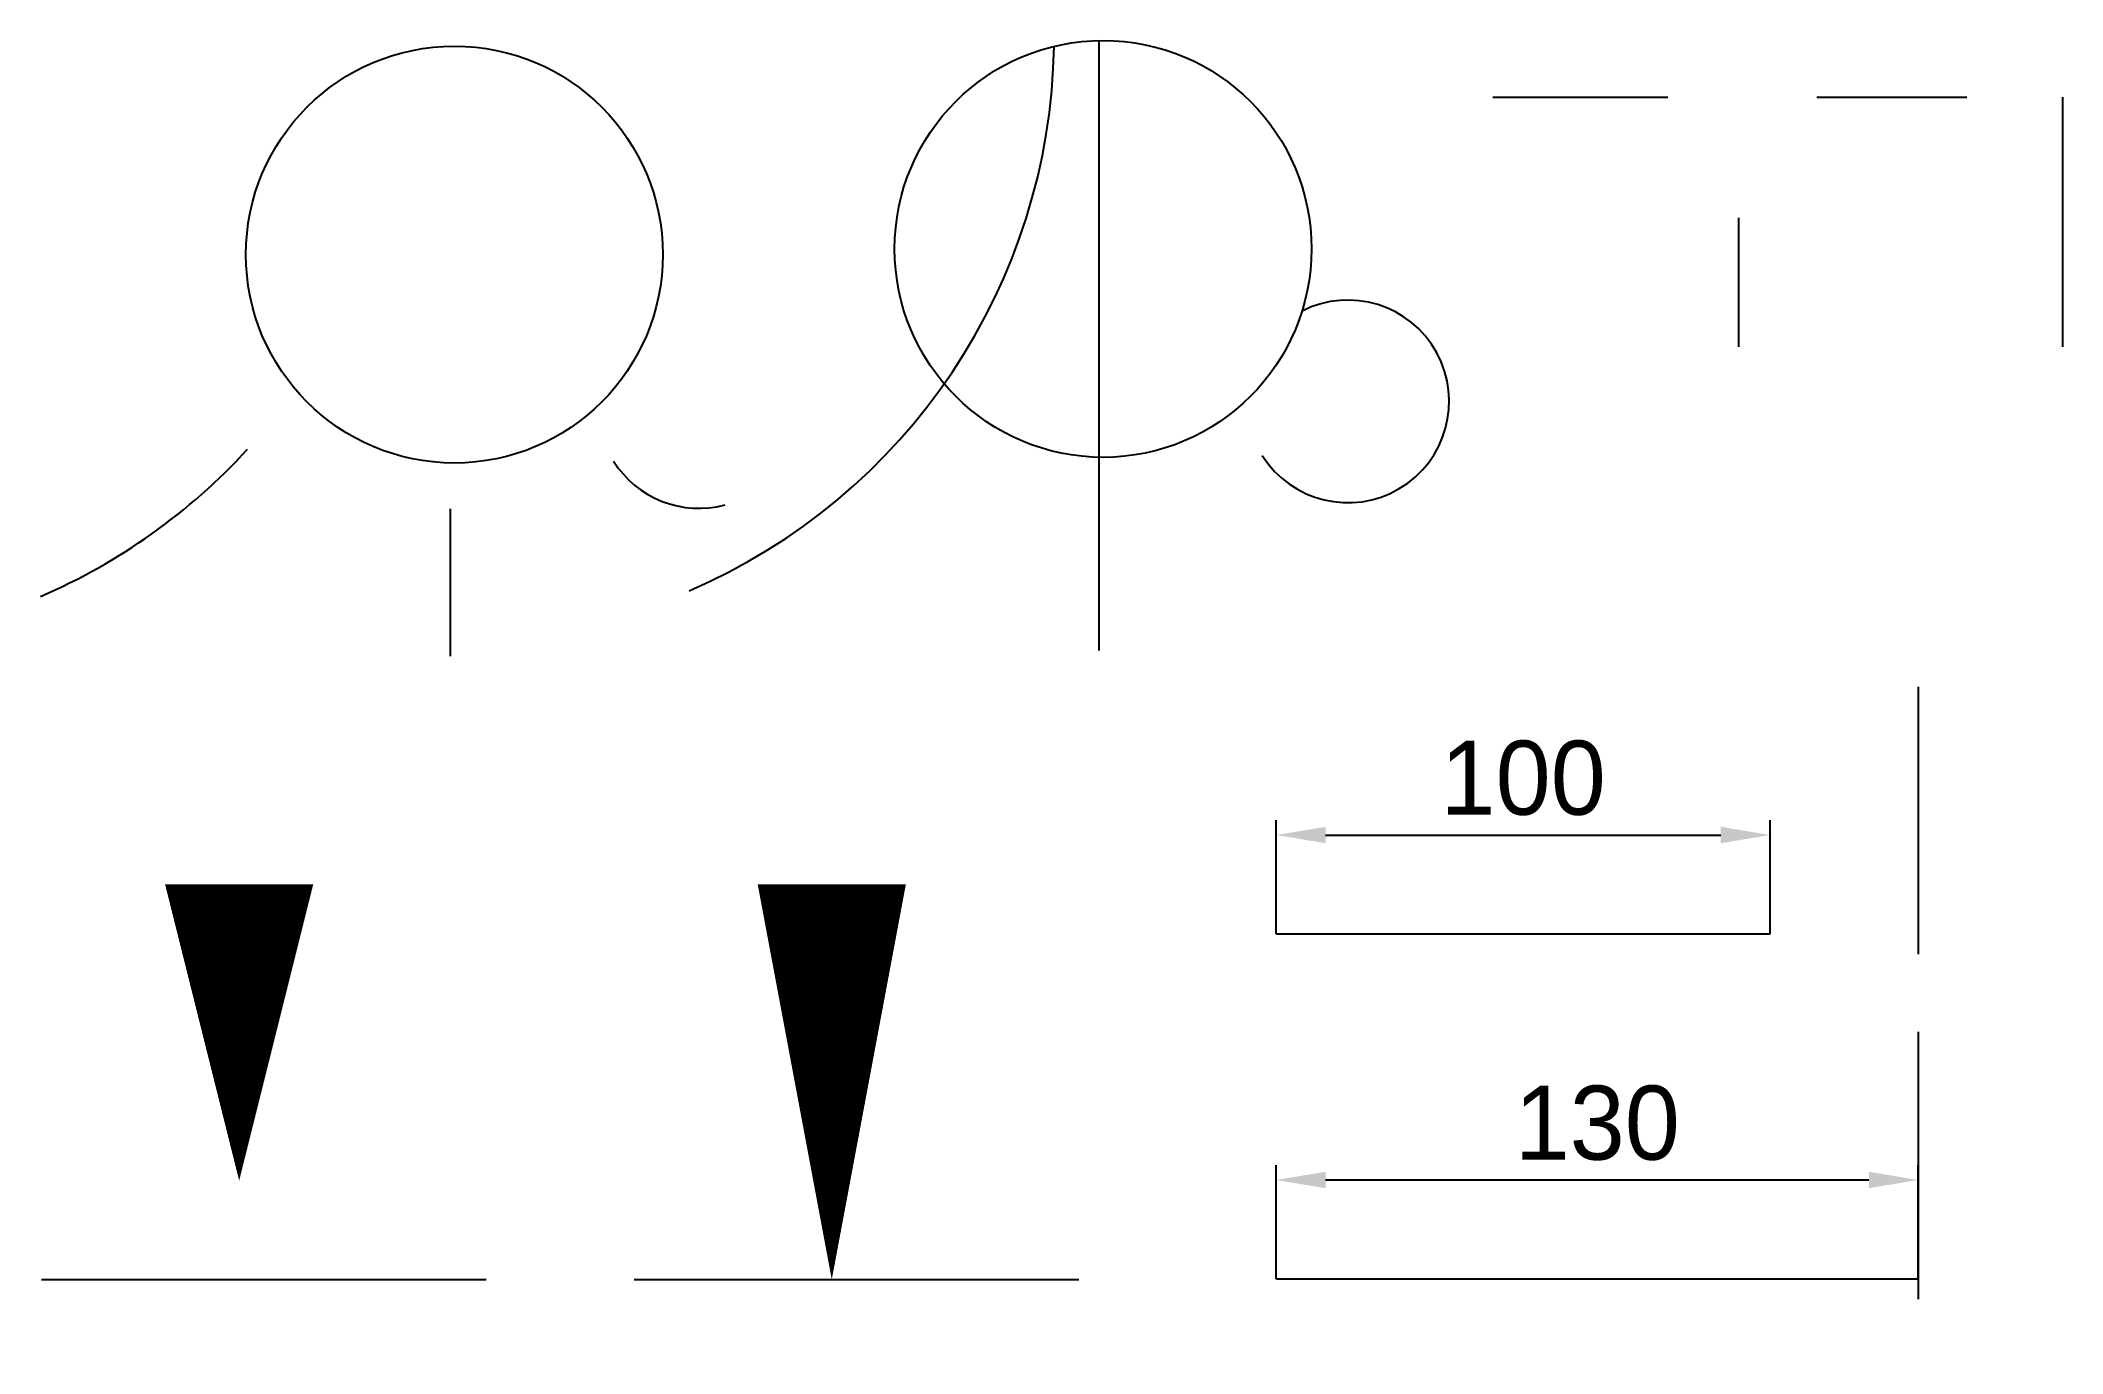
# Model space of a CAD drawing. Header units: millimetres. Extents: x 10 to 419, y 15 to 281.
import ezdxf

# ---------------------------------------------------------------- set-up
doc = ezdxf.new("R2010")
doc.units = ezdxf.units.MM
doc.header["$PDMODE"] = 65
doc.header["$PDSIZE"] = -4
doc.dimstyles.new('ISO-25', dxfattribs={"dimtxt": 15, "dimasz": 10, "dimexe": 3, "dimexo": 0, "dimgap": 4, "dimtad": 1, "dimdsep": 46, "dimtxsty": 'Standard', "dimcen": 2.5, "dimadec": 0, "dimazin": 0, "dimtfac": 1, "dimtmove": 0, "dimatfit": 3, "dimfxl": 0, "dimarcsym": 0})

# ---------------------------------------------------------------- blocks, each defined once
blk = doc.blocks.new('*D1')
at = {"color": 0, "lineweight": -2}
for p, q in [((260, 100), (260, 123)), ((360, 100), (360, 123)), ((270, 120), (350, 120))]:
    blk.add_line(p, q, dxfattribs=at)
at = {"color": 0}
for points in [[(270, 121.67), (270, 118.33), (260, 120)], [(350, 121.67), (350, 118.33), (360, 120)]]:
    blk.add_solid(points, dxfattribs=at)
at = {"layer": 'Defpoints', "color": 0}
for p in [(360, 120), (260, 100), (360, 100)]:
    blk.add_point(p, dxfattribs=at)
at = {"color": 0, "insert": (310, 131.5), "char_height": 15, "attachment_point": 5}
blk.add_mtext('100', dxfattribs=at)
blk = doc.blocks.new('*D2')
at = {"color": 0, "lineweight": -2}
for p, q in [((260, 30.15), (260, 53.15)), ((270, 50.15), (380, 50.15)), ((390, 30.15), (390, 53.15))]:
    blk.add_line(p, q, dxfattribs=at)
at = {"color": 0}
for points in [[(270, 51.81), (270, 48.48), (260, 50.15)], [(380, 51.81), (380, 48.48), (390, 50.15)]]:
    blk.add_solid(points, dxfattribs=at)
at = {"layer": 'Defpoints', "color": 0}
for p in [(390, 50.15), (260, 30.15), (390, 30.15)]:
    blk.add_point(p, dxfattribs=at)
at = {"color": 0, "insert": (325, 61.65), "char_height": 15, "attachment_point": 5}
blk.add_mtext('130', dxfattribs=at)

msp = doc.modelspace()

# ---------------------------------------------------------------- linework, layer by layer
for p, q in [((224.125, 157.389), (224.125, 280.881)), ((92.772, 156.241), (92.772, 186.021)), ((390, 150), (390, 95.863)), ((260, 100), (360, 100)), ((390, 80.146), (390, 26.008)), ((10, 30), (100, 30)), ((130, 30), (220, 30)), ((260, 30.146), (390, 30.146))]:
    msp.add_line(p, q)
at = {"color": 1}
for p, q in [((303.831, 269.424), (339.268, 269.424)), ((369.436, 269.424), (399.811, 269.424)), ((419.217, 269.424), (419.217, 218.872)), ((353.612, 244.99), (353.612, 218.872))]:
    msp.add_line(p, q, dxfattribs=at)
for points in [[(50, 110, 30, 0, 0), (50, 50, 0, 0, 0)], [(170, 110, 30, 0, 0), (170, 30, 0, 0, 0)]]:
    msp.add_lwpolyline(points, format="xyseb")
for centre in [(93.578, 237.534), (224.931, 238.681)]:
    msp.add_circle(centre, 42.208)
for centre, radius, start, end in [((92.923, 281.657), 122.107, 293.24538, 359.08538), ((274.495, 207.807), 20.513, 212.35929, 116.87968), ((-38.43, 280.509), 122.107, 293.24538, 317.55087), ((143.143, 206.659), 20.513, 212.35929, 284.79592)]:
    msp.add_arc(centre, radius, start, end)

# ---------------------------------------------------------------- dimensions: what is measured, and where the dimension line sits
for base, p1, p2, picture, middle in [((360, 120), (260, 100), (360, 100), '*D1', (310, 131.5)), ((390, 50.146), (260, 30.146), (390, 30.146), '*D2', (325, 61.646))]:
    dim = msp.add_linear_dim(base=base, p1=p1, p2=p2, dimstyle='ISO-25', dxfattribs=at)
    dim.commit()
    dim.dimension.update_dxf_attribs({"geometry": picture, "text_midpoint": middle})

doc.saveas('drawing.dxf')
